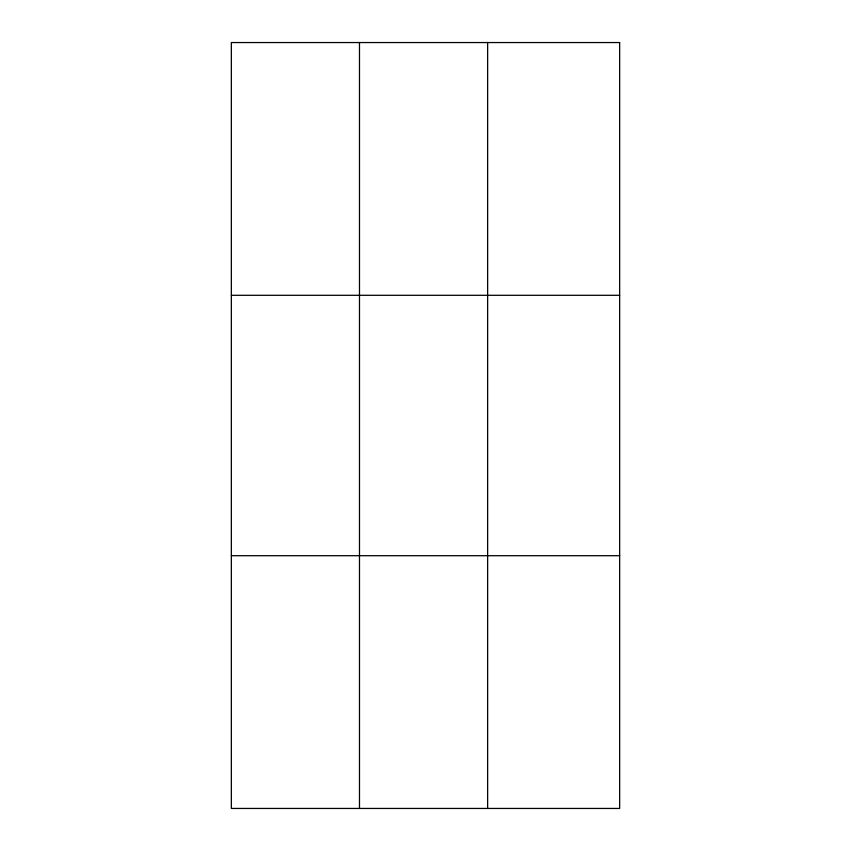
<?xml version="1.0" encoding="UTF-8"?>
<svg xmlns="http://www.w3.org/2000/svg" width="851" height="851" viewBox="0 0 851 851"><rect width="100%" height="100%" fill="white"/><g stroke="black" fill="none" stroke-linecap="round" stroke-linejoin="round"><path stroke-width="1.28" d="M359.484 42.55L359.484 808.45M487.634 42.55L487.634 808.45M231.344 295.297L619.656 295.297M231.344 555.703L619.656 555.703M619.656 42.55L619.656 808.45L231.344 808.45L231.344 42.55L619.656 42.55"/></g></svg>
